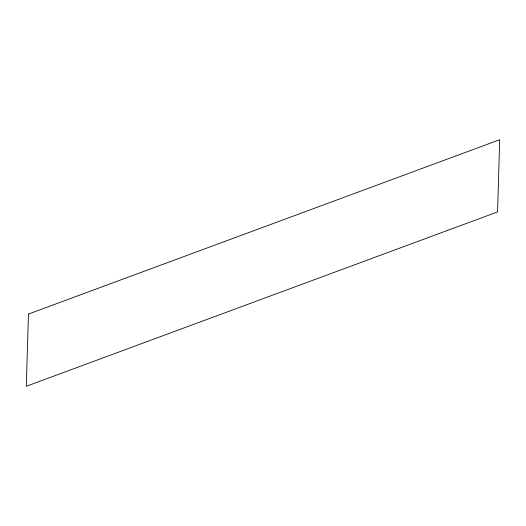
<?xml version="1.0" encoding="UTF-8"?>
<svg xmlns="http://www.w3.org/2000/svg" width="526" height="526" viewBox="0 0 526 526"><rect width="100%" height="100%" fill="white"/><g stroke="black" fill="none" stroke-linecap="round" stroke-linejoin="round"><path stroke-width="0.79" d="M28.443 314.075L26.3 386.275L497.557 211.925L499.7 139.725L28.443 314.075"/></g></svg>
